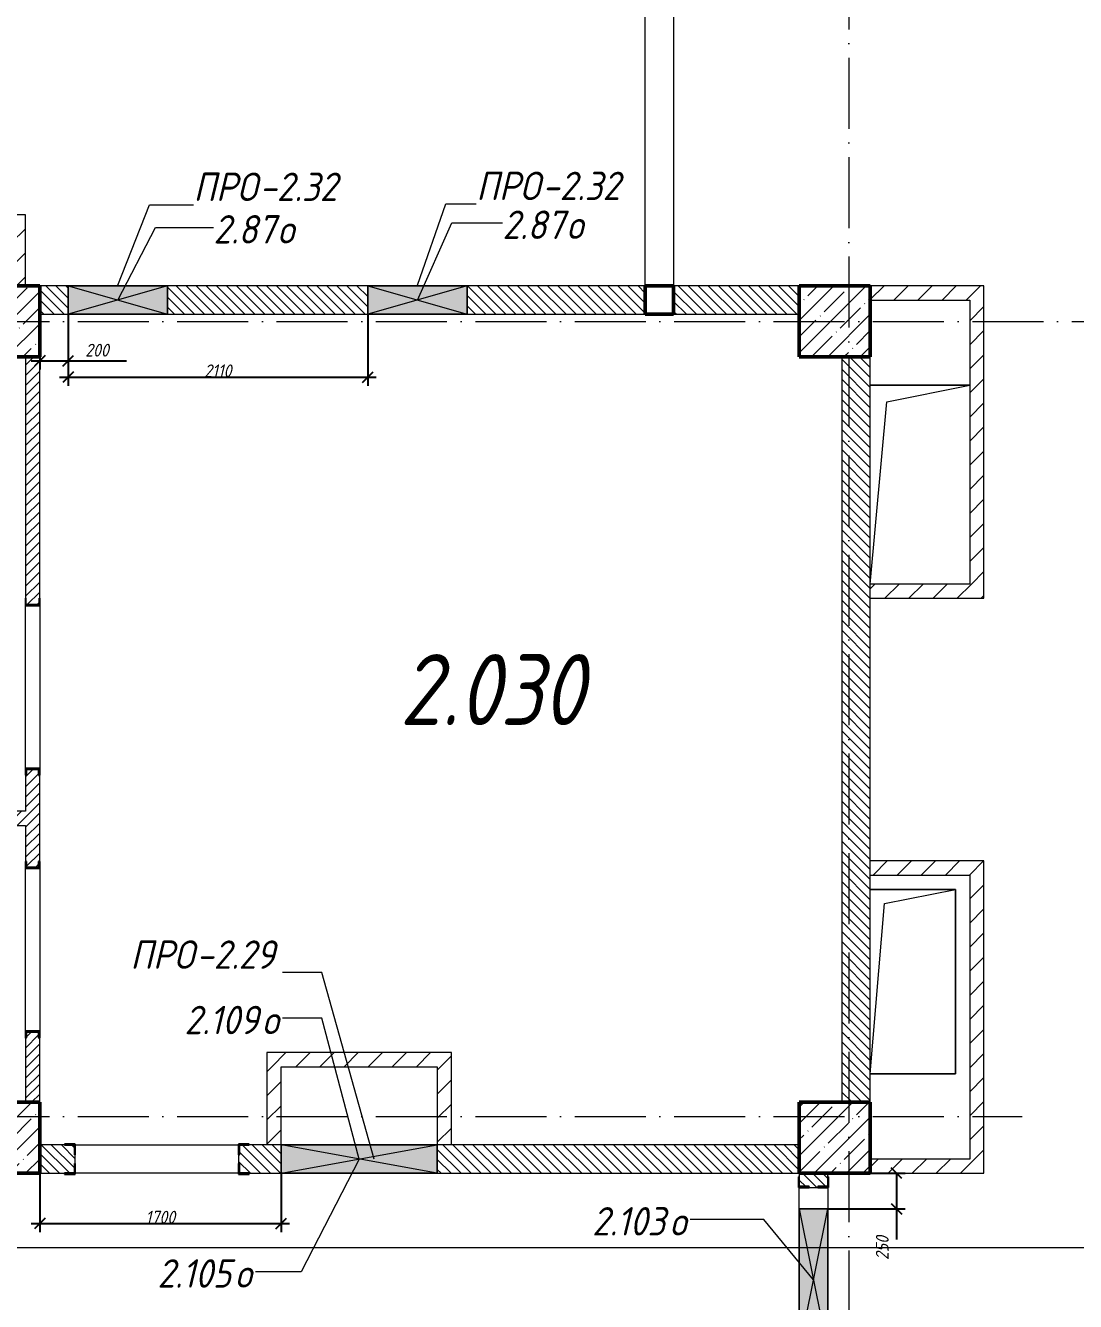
# Model space of a CAD drawing. Header units: millimetres. Extents: x -401725 to 250493, y 305116 to 802890.
# Drawn here: x 67641 to 75036, y 366933 to 375919 of the extents above; entities that cross this region are included whole.
import ezdxf

# ---------------------------------------------------------------- set-up
doc = ezdxf.new("R2010")
doc.units = ezdxf.units.MM
doc.linetypes.add('50_200_ШТРИХ_1Т_ш5_п1_п1_', pattern=[700, 500, -100, 0, -100])
for name, color, linetype, lineweight in [('A-____-____-DIMS', 7, 'Continuous', 9), ('A-DETL-GENF-OTLN', 7, 'Continuous', 9), ('A-FLOR-____-OTLN', 7, 'Continuous', 9), ('A-GENM-____-IDEN', 7, 'Continuous', 9), ('A-GENM-____-MCUT', 7, 'Continuous', 25), ('A-GENM-____-OTLN', 7, 'Continuous', 9), ('A-GENM-____-OTLN-1', 7, 'Continuous', 25), ('A-GLAZ-____-IDEN', 7, 'Continuous', 9), ('A-GLAZ-____-OTLN', 7, 'Continuous', 9), ('A-WALL-____-MCUT', 7, 'Continuous', 13), ('A-WALL-____-PATT-1', 7, 'Continuous', 9), ('A-WALL-FNSH-MCUT-1', 7, 'Continuous', 9), ('I-WALL-____-OTLN', 7, 'Continuous', 9), ('S-COLS-____-MCUT', 7, 'Continuous', 50), ('S-COLS-____-OTLN', 7, 'Continuous', 9), ('S-GRID-____-OTLN-1', 7, '50_200_ШТРИХ_1Т_ш5_п1_п1_', 9)]:
    doc.layers.add(name, color=color, linetype=linetype, lineweight=lineweight)
doc.layers.add('G-____-____-SYMB-1', color=9, linetype='Continuous', lineweight=9, true_color=0x808080)
doc.styles.add('ISOCPEUR_I_11', font='isocpeui.ttf', dxfattribs={"width": 0.9, "height": 200})
doc.styles.add('ISOCPEUR_I_2', font='isocpeui.ttf', dxfattribs={"width": 0.85, "height": 2.3})
doc.styles.add('ISOCPEUR_I_7', font='isocpeui.ttf', dxfattribs={"width": 0.9, "height": 90})
doc.dimstyles.new('ISO-1_8_0_9К_СРЕДНИЙ_Кладочные_1', dxfattribs={"dimscale": 304.8, "dimtxt": 89.638306, "dimasz": 0.246063, "dimexe": 0.19685, "dimexo": 0, "dimgap": 0, "dimtad": 1, "dimdec": 3, "dimrnd": 0.001, "dimdsep": 46, "dimtxsty": 'ISOCPEUR_I_7', "dimblk1": 'OBLIQUE', "dimblk2": 'OBLIQUE', "dimsah": 1, "dimcen": 0.09, "dimdle": 0.19685, "dimazin": 0, "dimtfac": 1, "dimtdec": 4, "dimtix": 1, "dimtmove": 0, "dimatfit": 3, "dimfxl": 1, "dimtvp": 1, "dimtolj": 1, "dimtzin": 0, "dimarcsym": 2})
doc.dimstyles.new('ISO-1_8_0_9К_СРЕДНИЙ_Кладочные_2', dxfattribs={"dimscale": 304.8, "dimtxt": 89.638306, "dimasz": 0.246063, "dimexe": 0.19685, "dimexo": 0, "dimgap": 0, "dimtad": 1, "dimdec": 3, "dimrnd": 0.001, "dimdsep": 46, "dimtxsty": 'ISOCPEUR_I_7', "dimblk1": 'OBLIQUE', "dimblk2": 'OBLIQUE', "dimsah": 1, "dimcen": 0.09, "dimdle": 0.19685, "dimazin": 0, "dimtfac": 1, "dimtdec": 4, "dimtix": 1, "dimtmove": 1, "dimatfit": 3, "dimfxl": 1, "dimtvp": 1, "dimtolj": 1, "dimtzin": 0, "dimarcsym": 2})
pattern_1 = [(135, (-15659.08, 321904.697), (-35.35534, -35.35534), [])]
pattern_2 = [(45, (-15659.08, 321904.697), (-35.35534, 35.35534), [])]
pattern_3 = [(45, (-15659.08, 321904.7), (-84.85281, 84.85281), [])]

# ---------------------------------------------------------------- blocks, each defined once
blk = doc.blocks.new('BSC_Колонна _Прямоугольная - 500х500-V35-АР1_План отверстий 2 этажа в осях 1-64_Ю-ЯЯ')
at = {"layer": 'S-COLS-____-OTLN'}
h = blk.add_hatch(dxfattribs=at)
h.set_pattern_fill('FP_45', color=256, style=0, pattern_type=2)
h.set_pattern_definition([(45, (-89000, -51931.04), (-114.04925, 114.04925), []), (45, (-88885.95, -51931.04), (-114.04925, 114.04925), [201.613, -40.323, 3.353, -36.97])])
h.paths.add_polyline_path([(-250, -250), (250, -250), (250, 250), (-250, 250)], flags=0)
at = {"layer": 'S-COLS-____-MCUT'}
for p, q in [((250, 250), (-250, 250)), ((-250, 250), (-250, -250)), ((250, -250), (250, 250)), ((-250, -250), (250, -250))]:
    blk.add_line(p, q, dxfattribs=at)
blk = doc.blocks.new('BSC_Колонна _Прямоугольная - 500х500-V36-АР1_План отверстий 2 этажа в осях 1-64_Ю-ЯЯ')
at = {"layer": 'S-COLS-____-OTLN'}
h = blk.add_hatch(dxfattribs=at)
h.set_pattern_fill('FP_46', color=256, style=0, pattern_type=2)
h.set_pattern_definition([(45, (-83150, -51931.04), (-114.04925, 114.04925), []), (45, (-83035.95, -51931.04), (-114.04925, 114.04925), [201.613, -40.323, 3.353, -36.97])])
h.paths.add_polyline_path([(-250, -250), (250, -250), (250, 250), (-250, 250)], flags=0)
at = {"layer": 'S-COLS-____-MCUT'}
for p, q in [((250, 250), (-250, 250)), ((-250, 250), (-250, -250)), ((250, -250), (250, 250)), ((-250, -250), (250, -250))]:
    blk.add_line(p, q, dxfattribs=at)
blk = doc.blocks.new('BSC_Колонна _Прямоугольная - 500х500-V53-АР1_План отверстий 2 этажа в осях 1-64_Ю-ЯЯ')
at = {"layer": 'S-COLS-____-OTLN'}
h = blk.add_hatch(dxfattribs=at)
h.set_pattern_fill('FP_63', color=256, style=0, pattern_type=2)
h.set_pattern_definition([(45, (-89000, -46181.04), (-114.04925, 114.04925), []), (45, (-88885.95, -46181.04), (-114.04925, 114.04925), [201.613, -40.323, 3.353, -36.97])])
h.paths.add_polyline_path([(-250, -250), (250, -250), (250, 250), (-250, 250)], flags=0)
at = {"layer": 'S-COLS-____-MCUT'}
for p, q in [((250, 250), (-250, 250)), ((-250, 250), (-250, -250)), ((250, -250), (250, 250)), ((-250, -250), (250, -250))]:
    blk.add_line(p, q, dxfattribs=at)
blk = doc.blocks.new('BSC_Колонна _Прямоугольная - 500х500-V54-АР1_План отверстий 2 этажа в осях 1-64_Ю-ЯЯ')
at = {"layer": 'S-COLS-____-OTLN'}
h = blk.add_hatch(dxfattribs=at)
h.set_pattern_fill('FP_64', color=256, style=0, pattern_type=2)
h.set_pattern_definition([(45, (-83150, -46181.04), (-114.04925, 114.04925), []), (45, (-83035.95, -46181.04), (-114.04925, 114.04925), [201.613, -40.323, 3.353, -36.97])])
h.paths.add_polyline_path([(-250, -250), (250, -250), (250, 250), (-250, 250)], flags=0)
at = {"layer": 'S-COLS-____-MCUT'}
for p, q in [((250, 250), (-250, 250)), ((-250, 250), (-250, -250)), ((250, -250), (250, 250)), ((-250, -250), (250, -250))]:
    blk.add_line(p, q, dxfattribs=at)
blk = doc.blocks.new('154_Фахверк_СКБ_Швеллер - Тип_100_3960-28331862-АР1_План отверстий 2 этажа в осях 1-64_Ю-ЯЯ')
at = {"layer": 'A-GENM-____-MCUT'}
for p, q in [((175, 50), (125, 50)), ((125, 50), (125, -50)), ((128, 47), (175, 47)), ((128, -47), (128, 47)), ((175, 47), (175, 50)), ((125, -50), (175, -50)), ((175, -47), (128, -47)), ((175, -50), (175, -47))]:
    blk.add_line(p, q, dxfattribs=at)
blk = doc.blocks.new('154_Стойка_СКБ_Швеллер - СМ-2180_100-28278414-АР1_План отверстий 2 этажа в осях 1-64_Ю-ЯЯ')
at = {"layer": 'A-GENM-____-MCUT'}
for p, q in [((171, 50), (125, 50)), ((125, 50), (125, -50)), ((129.5, 42.4), (171, 42.4)), ((129.5, -42.4), (129.5, 42.4)), ((171, 42.4), (171, 50)), ((125, -50), (171, -50)), ((171, -42.4), (129.5, -42.4)), ((171, -50), (171, -42.4))]:
    blk.add_line(p, q, dxfattribs=at)
blk = doc.blocks.new('154_Стойка_СКБ_Уголок - СМ-2180_200-28268025-АР1_План отверстий 2 этажа в осях 1-64_Ю-ЯЯ')
at = {"layer": 'A-GENM-____-MCUT'}
for p, q in [((125, 156), (125, 81)), ((200, 156), (125, 156)), ((131, 81), (131, 150)), ((131, 150), (200, 150)), ((200, 150), (200, 156)), ((125, 81), (131, 81)), ((131, 19), (125, 19)), ((125, 19), (125, -56)), ((131, -50), (131, 19)), ((125, -56), (200, -56)), ((200, -50), (131, -50)), ((200, -56), (200, -50))]:
    blk.add_line(p, q, dxfattribs=at)
blk = doc.blocks.new('Фахверк_СКБ_Уголок - 200_3960_зеркало-28268689-АР1_План отверстий 2 этажа в осях 1-64_Ю-ЯЯ')
at = {"layer": 'A-GENM-____-MCUT'}
for p, q in [((200, 156), (125, 156)), ((125, 156), (125, 81)), ((131, 81), (131, 150)), ((131, 150), (200, 150)), ((200, 150), (200, 156)), ((125, 81), (131, 81)), ((131, 19), (125, 19)), ((125, 19), (125, -56)), ((131, -50), (131, 19)), ((125, -56), (200, -56)), ((200, -50), (131, -50)), ((200, -56), (200, -50))]:
    blk.add_line(p, q, dxfattribs=at)
blk = doc.blocks.new('AR_Отверстие прямоугольное _в плите_ - AR_Отверстие прямоугольное _в плите_-30552542-АР1_План отверстий 2 этажа в осях 1-64_Ю-ЯЯ')
at = {"layer": 'A-GENM-____-OTLN'}
for p, q in [((350, 700), (-350, 700)), ((-233.3, 583.3), (350, 700)), ((-350, -700), (-233.3, 583.3))]:
    blk.add_line(p, q, dxfattribs=at)
blk = doc.blocks.new('AR_Отверстие прямоугольное _в плите_ - AR_Отверстие прямоугольное _в плите_-V180-АР1_План отверстий 2 этажа в осях 1-64_Ю-ЯЯ')
at = {"layer": 'A-GENM-____-OTLN'}
for p, q in [((300, 650), (-300, 650)), ((-200, 550), (300, 650)), ((300, -650), (300, 650)), ((-300, -650), (-200, 550)), ((-300, -650), (300, -650))]:
    blk.add_line(p, q, dxfattribs=at)
blk = doc.blocks.new('BSC_Колонна _Прямоугольная1 - 200х200 _металл_-35205626-АР1_План отверстий 2 этажа в осях 1-64_Ю-ЯЯ')
at = {"layer": 'S-COLS-____-MCUT'}
for p, q in [((100, 100), (-100, 100)), ((-100, 100), (-100, -100)), ((100, -100), (100, 100)), ((-100, -100), (100, -100))]:
    blk.add_line(p, q, dxfattribs=at)
blk = doc.blocks.new('AR_Отверстие прямоугольное _в стене_ - AR_Отверстие прямоугольное _в стене__ОВ-36829938-АР1_План отверстий 2 этажа в осях 1-64_Ю-ЯЯ')
at = {"layer": 'A-GLAZ-____-OTLN'}
blk.add_hatch(color=256, dxfattribs=at).paths.add_polyline_path([(350, -100), (350, 100), (-350, 100), (-350, -100), (187.3, -100)], flags=0)
at = {"layer": 'A-DETL-GENF-OTLN'}
for p, q in [((-350, -100), (-350, 100)), ((-350, 100), (350, 100)), ((350, 100), (-350, -100)), ((-350, 100), (350, -100)), ((350, 100), (-350, 100)), ((-350, 100), (-350, -100)), ((350, 100), (350, -100)), ((350, -100), (350, 100)), ((350, -100), (-350, -100)), ((-350, -100), (350, -100))]:
    blk.add_line(p, q, dxfattribs=at)
blk = doc.blocks.new('AR_Отверстие прямоугольное _в стене__БезПР - AR_Отверстие прямоугольное _в стене__БезПР-36789323-АР1_План отверстий 2 этажа в осях 1-64_Ю-ЯЯ')
at = {"layer": 'A-GLAZ-____-OTLN'}
blk.add_hatch(color=256, dxfattribs=at).paths.add_polyline_path([(-500, -100), (500, -100), (500, 100), (-500, 100)], flags=0)
at = {"layer": 'A-DETL-GENF-OTLN'}
for p, q in [((-500, -100), (-500, 100)), ((-500, 100), (500, 100)), ((500, 100), (-500, -100)), ((-500, 100), (500, -100)), ((500, 100), (-500, 100)), ((-500, 100), (-500, -100)), ((500, 100), (500, -100)), ((500, -100), (500, 100)), ((500, -100), (-500, -100)), ((-500, -100), (500, -100))]:
    blk.add_line(p, q, dxfattribs=at)
at = {"layer": 'A-GLAZ-____-OTLN'}
blk.add_line((500, 100), (-500, 100), dxfattribs=at)
blk = doc.blocks.new('AR_Отверстие прямоугольное _в стене__БезПР - AR_Отверстие прямоугольное _в стене__БезПР-36789527-АР1_План отверстий 2 этажа в осях 1-64_Ю-ЯЯ')
at = {"layer": 'A-GLAZ-____-OTLN'}
blk.add_hatch(color=256, dxfattribs=at).paths.add_polyline_path([(-550, 100), (-550, -100), (550, -100), (550, 100)], flags=0)
at = {"layer": 'A-DETL-GENF-OTLN'}
for p, q in [((-550, -100), (-550, 100)), ((-550, 100), (550, 100)), ((550, 100), (-550, -100)), ((-550, 100), (550, -100)), ((550, 100), (-550, 100)), ((-550, 100), (-550, -100)), ((550, 100), (550, -100)), ((550, -100), (550, 100)), ((550, -100), (-550, -100)), ((-550, -100), (550, -100))]:
    blk.add_line(p, q, dxfattribs=at)
at = {"layer": 'A-GLAZ-____-OTLN'}
blk.add_line((550, 100), (-550, 100), dxfattribs=at)
blk = doc.blocks.new('_Oblique')
at = {"color": 0, "linetype": 'ByBlock', "lineweight": -2}
blk.add_line((-0.5, -0.5), (0.5, 0.5), dxfattribs=at)
blk = doc.blocks.new('*D8901')
at = {"layer": 'A-____-____-DIMS', "color": 0, "lineweight": -2, "transparency": 16777216}
for p, q in [((67940.9, 373879.7), (67940.9, 373497.9)), ((67740.9, 373585.7), (67740.9, 373497.9)), ((67680.9, 373557.9), (67940.9, 373557.9)), ((67940.9, 373557.9), (68352.2, 373557.9))]:
    blk.add_line(p, q, dxfattribs=at)
at = {"layer": 'Defpoints', "color": 0, "transparency": 16777216}
for p in [(67940.9, 373879.7), (67740.9, 373585.7), (67940.9, 373557.9)]:
    blk.add_point(p, dxfattribs=at)
at = {"layer": 'A-____-____-DIMS', "color": 0, "lineweight": -2, "transparency": 16777216, "xscale": 75, "yscale": 75, "zscale": 75, "rotation": 180}
blk.add_blockref('_Oblique', (67740.9, 373557.9), dxfattribs=at)
at = {"layer": 'A-____-____-DIMS', "color": 0, "lineweight": -2, "transparency": 16777216, "xscale": 75, "yscale": 75, "zscale": 75}
blk.add_blockref('_Oblique', (67940.9, 373557.9), dxfattribs=at)
at = {"layer": 'A-____-____-DIMS', "color": 0, "transparency": 16777216, "insert": (68061.4, 373677.9), "char_height": 90, "width": 409.578, "attachment_point": 1, "line_spacing_factor": 1.149209, "style": 'ISOCPEUR_I_7'}
blk.add_mtext('\\A1;200', dxfattribs=at)
blk = doc.blocks.new('*D8902')
at = {"layer": 'A-____-____-DIMS', "color": 0, "lineweight": -2, "transparency": 16777216}
for p, q in [((67940.9, 373879.7), (67940.9, 373382.7)), ((70050.9, 373879.7), (70050.9, 373382.7)), ((67880.9, 373442.7), (70110.9, 373442.7))]:
    blk.add_line(p, q, dxfattribs=at)
at = {"layer": 'Defpoints', "color": 0, "transparency": 16777216}
for p in [(67940.9, 373879.7), (70050.9, 373879.7), (70050.9, 373442.7)]:
    blk.add_point(p, dxfattribs=at)
at = {"layer": 'A-____-____-DIMS', "color": 0, "lineweight": -2, "transparency": 16777216, "xscale": 75, "yscale": 75, "zscale": 75, "rotation": 180}
blk.add_blockref('_Oblique', (67940.9, 373442.7), dxfattribs=at)
at = {"layer": 'A-____-____-DIMS', "color": 0, "lineweight": -2, "transparency": 16777216, "xscale": 75, "yscale": 75, "zscale": 75}
blk.add_blockref('_Oblique', (70050.9, 373442.7), dxfattribs=at)
at = {"layer": 'A-____-____-DIMS', "color": 0, "transparency": 16777216, "insert": (68995.9, 373487.7), "char_height": 90, "width": 463.361, "attachment_point": 5, "style": 'ISOCPEUR_I_7'}
blk.add_mtext('\\A1;2110', dxfattribs=at)
blk = doc.blocks.new('*D8906')
at = {"layer": 'A-____-____-DIMS', "color": 0, "lineweight": -2, "transparency": 16777216}
for p, q in [((67740.9, 367835.7), (67740.9, 367421.2)), ((69440.9, 367835.7), (69440.9, 367421.2)), ((67680.9, 367481.2), (69500.9, 367481.2))]:
    blk.add_line(p, q, dxfattribs=at)
at = {"layer": 'Defpoints', "color": 0, "transparency": 16777216}
for p in [(67740.9, 367835.7), (69440.9, 367835.7), (69440.9, 367481.2)]:
    blk.add_point(p, dxfattribs=at)
at = {"layer": 'A-____-____-DIMS', "color": 0, "lineweight": -2, "transparency": 16777216, "xscale": 75, "yscale": 75, "zscale": 75, "rotation": 180}
blk.add_blockref('_Oblique', (67740.9, 367481.2), dxfattribs=at)
at = {"layer": 'A-____-____-DIMS', "color": 0, "lineweight": -2, "transparency": 16777216, "xscale": 75, "yscale": 75, "zscale": 75}
blk.add_blockref('_Oblique', (69440.9, 367481.2), dxfattribs=at)
at = {"layer": 'A-____-____-DIMS', "color": 0, "transparency": 16777216, "insert": (68590.9, 367526.8), "char_height": 90, "width": 504.733, "attachment_point": 5, "style": 'ISOCPEUR_I_7'}
blk.add_mtext('\\A1;1700', dxfattribs=at)
blk = doc.blocks.new('*D8907')
at = {"layer": 'A-____-____-DIMS', "color": 0, "lineweight": -2, "transparency": 16777216}
for p, q in [((73590.9, 367835.7), (73836.4, 367835.7)), ((73776.4, 367835.7), (73776.4, 367525.7)), ((73290.9, 367585.7), (73836.4, 367585.7)), ((73776.4, 367585.7), (73776.4, 367369.6))]:
    blk.add_line(p, q, dxfattribs=at)
at = {"layer": 'Defpoints', "color": 0, "transparency": 16777216}
for p in [(73590.9, 367835.7), (73776.4, 367835.7), (73290.9, 367585.7)]:
    blk.add_point(p, dxfattribs=at)
at = {"layer": 'A-____-____-DIMS', "color": 0, "lineweight": -2, "transparency": 16777216, "xscale": 75, "yscale": 75, "zscale": 75}
for p, rotation in [((73776.4, 367835.7), 90), ((73776.4, 367585.7), 270)]:
    blk.add_blockref('_Oblique', p, dxfattribs=dict(at, rotation=rotation))
at = {"layer": 'A-____-____-DIMS', "color": 0, "transparency": 16777216, "insert": (73630.3, 367224.8), "char_height": 90, "width": 409.578, "attachment_point": 1, "rotation": 90, "line_spacing_factor": 1.149209, "style": 'ISOCPEUR_I_7'}
blk.add_mtext('\\A1;250', dxfattribs=at)

msp = doc.modelspace()

# ---------------------------------------------------------------- hatches: boundary and pattern name
at = {"layer": 'A-WALL-____-PATT-1'}
h = msp.add_hatch(dxfattribs=at)
h.set_pattern_fill('FP_4', color=256, style=0, pattern_type=2)
h.set_pattern_definition(pattern_3)
h.paths.add_polyline_path([(67640.9187, 374085.7392), (67640.9187, 374585.7392), (67540.9187, 374585.7392), (67540.9187, 374085.7392)], flags=0)
h = msp.add_hatch(dxfattribs=at)
h.set_pattern_fill('FP_6', color=256, style=0, pattern_type=2)
h.set_pattern_definition(pattern_1)
h.paths.add_polyline_path([(72005.9187, 373885.7392), (72005.9187, 374085.7392), (70750.9187, 374085.7392), (70750.9187, 373885.7392)], flags=0)
h.paths.add_polyline_path([(69165.7696, 373885.7392), (70050.9187, 373885.7392), (70050.9187, 374085.7392), (68640.9187, 374085.7392), (68640.9187, 373885.7392)], flags=0)
h.paths.add_polyline_path([(67740.9187, 373885.7392), (67940.9187, 373885.7392), (67940.9187, 374085.7392), (67740.9187, 374085.7392)], flags=0)
h = msp.add_hatch(dxfattribs=at)
h.set_pattern_fill('FP_6', color=256, style=0, pattern_type=2)
h.set_pattern_definition(pattern_1)
h.paths.add_polyline_path([(73090.9187, 373885.7392), (73090.9187, 374085.7392), (72205.9187, 374085.7392), (72205.9187, 373885.7392)], flags=0)
h = msp.add_hatch(dxfattribs=at)
h.set_pattern_fill('FP_4', color=256, style=0, pattern_type=2)
h.set_pattern_definition(pattern_3)
h.paths.add_polyline_path([(74290.9187, 373985.7392), (74390.9187, 373985.7392), (74390.9187, 374085.7392), (73590.9187, 374085.7392), (73590.9187, 373985.7392)], flags=0)
h = msp.add_hatch(dxfattribs=at)
h.set_pattern_fill('FP_4', color=256, style=0, pattern_type=2)
h.set_pattern_definition(pattern_3)
h.paths.add_polyline_path([(74390.9187, 371985.7392), (74390.9187, 373985.7392), (74290.9187, 373985.7392), (74290.9187, 371985.7392)], flags=0)
h = msp.add_hatch(dxfattribs=at)
h.set_pattern_fill('FP_5', color=256, style=0, pattern_type=2)
h.set_pattern_definition(pattern_2)
h.paths.add_polyline_path([(67648.5187, 368335.7392), (67740.9187, 368335.7392), (67740.9187, 368789.7392), (67733.3187, 368789.7392), (67733.3187, 368831.2392), (67648.5187, 368831.2392), (67648.5187, 368789.7392), (67640.9187, 368789.7392), (67640.9187, 368335.7392)], flags=0)
h.paths.add_polyline_path([(67648.5187, 369990.2392), (67733.3187, 369990.2392), (67733.3187, 370031.7392), (67740.9187, 370031.7392), (67740.9187, 370639.7392), (67733.3187, 370639.7392), (67733.3187, 370681.2392), (67648.5187, 370681.2392), (67648.5187, 370639.7392), (67640.9187, 370639.7392), (67640.9187, 370031.7392), (67648.5187, 370031.7392)], flags=0)
h.paths.add_polyline_path([(67737.9187, 371838.7392), (67738.0616, 371885.7392), (67740.9187, 371885.7392), (67740.9187, 373585.7392), (67640.9187, 373585.7392), (67640.9187, 371885.7392), (67643.9187, 371885.7392), (67643.9187, 371838.7392)], flags=0)
h = msp.add_hatch(dxfattribs=at)
h.set_pattern_fill('FP_6', color=256, style=0, pattern_type=2)
h.set_pattern_definition(pattern_1)
h.paths.add_polyline_path([(73590.9187, 368335.7392), (73590.9187, 373585.7392), (73390.9187, 373585.7392), (73390.9187, 368335.7392)], flags=0)
h = msp.add_hatch(dxfattribs=at)
h.set_pattern_fill('FP_4', color=256, style=0, pattern_type=2)
h.set_pattern_definition(pattern_3)
h.paths.add_polyline_path([(73590.9187, 371885.7392), (74390.9187, 371885.7392), (74390.9187, 371985.7392), (73590.9187, 371985.7392)], flags=0)
h = msp.add_hatch(dxfattribs=at)
h.set_pattern_fill('FP_5', color=256, style=0, pattern_type=2)
h.set_pattern_definition(pattern_2)
h.paths.add_polyline_path([(67640.9187, 370285.7392), (67640.9187, 370385.7392), (64900.9187, 370385.7392), (64900.9187, 370285.7392), (67398.269, 370285.7392)], flags=0)
h = msp.add_hatch(dxfattribs=at)
h.set_pattern_fill('FP_4', color=256, style=0, pattern_type=2)
h.set_pattern_definition(pattern_3)
h.paths.add_polyline_path([(74290.9187, 369935.7392), (74290.9187, 370035.7392), (73590.9187, 370035.7392), (73590.9187, 369935.7392)], flags=0)
h = msp.add_hatch(dxfattribs=at)
h.set_pattern_fill('FP_4', color=256, style=0, pattern_type=2)
h.set_pattern_definition(pattern_3)
h.paths.add_polyline_path([(74290.9187, 367935.7392), (74390.9187, 367935.7392), (74390.9187, 370035.7392), (74290.9187, 370035.7392), (74290.9187, 369442.8149)], flags=0)
h = msp.add_hatch(dxfattribs=at)
h.set_pattern_fill('FP_4', color=256, style=0, pattern_type=2)
h.set_pattern_definition(pattern_3)
h.paths.add_polyline_path([(69340.9187, 368585.7392), (70640.9187, 368585.7392), (70640.9187, 368685.7392), (69340.9187, 368685.7392)], flags=0)
h = msp.add_hatch(dxfattribs=at)
h.set_pattern_fill('FP_4', color=256, style=0, pattern_type=2)
h.set_pattern_definition(pattern_3)
h.paths.add_polyline_path([(69440.9187, 368035.7392), (69440.9187, 368585.7392), (69340.9187, 368585.7392), (69340.9187, 368035.7392)], flags=0)
h = msp.add_hatch(dxfattribs=at)
h.set_pattern_fill('FP_4', color=256, style=0, pattern_type=2)
h.set_pattern_definition(pattern_3)
h.paths.add_polyline_path([(70540.9187, 368035.7392), (70640.9187, 368035.7392), (70640.9187, 368585.7392), (70540.9187, 368585.7392)], flags=0)
h = msp.add_hatch(dxfattribs=at)
h.set_pattern_fill('FP_6', color=256, style=0, pattern_type=2)
h.set_pattern_definition(pattern_1)
h.paths.add_polyline_path([(73090.9187, 367835.7392), (73090.9187, 368035.7392), (70540.9187, 368035.7392), (70540.9187, 367835.7392), (72700.771, 367835.7392)], flags=0)
h.paths.add_polyline_path([(67915.9187, 367835.7392), (67984.9187, 367835.7392), (67984.9187, 367904.7392), (67990.9187, 367904.7392), (67990.9187, 367966.7392), (67984.9187, 367966.7392), (67984.9187, 368035.7392), (67740.9187, 368035.7392), (67740.9187, 367835.7392), (67784.9187, 367835.7392)], flags=0)
h.paths.add_polyline_path([(69215.9187, 367835.7392), (69440.9187, 367835.7392), (69440.9187, 368035.7392), (69146.9187, 368035.7392), (69146.9187, 367966.7392), (69140.9187, 367966.7392), (69140.9187, 367904.7392), (69146.9187, 367904.7392), (69146.9187, 367835.7392), (69165.7696, 367835.7392)], flags=0)
h = msp.add_hatch(dxfattribs=at)
h.set_pattern_fill('FP_4', color=256, style=0, pattern_type=2)
h.set_pattern_definition(pattern_3)
h.paths.add_polyline_path([(73590.9187, 367835.7392), (74390.9187, 367835.7392), (74390.9187, 367935.7392), (73590.9187, 367935.7392)], flags=0)
h = msp.add_hatch(dxfattribs=at)
h.set_pattern_fill('FP_6', color=256, style=0, pattern_type=2)
h.set_pattern_definition(pattern_1)
h.paths.add_polyline_path([(73090.9187, 365385.7392), (73290.9187, 365385.7392), (73290.9187, 365629.7392), (73221.9187, 365629.7392), (73221.9187, 365635.7392), (73159.9187, 365635.7392), (73159.9187, 365629.7392), (73090.9187, 365629.7392), (73090.9187, 365560.7392)], flags=0)
h.paths.add_polyline_path([(73159.9187, 367735.7392), (73221.9187, 367735.7392), (73221.9187, 367741.7392), (73290.9187, 367741.7392), (73290.9187, 367835.7392), (73090.9187, 367835.7392), (73090.9187, 367741.7392), (73159.9187, 367741.7392)], flags=0)

# ---------------------------------------------------------------- linework, layer by layer
at = {"layer": 'A-FLOR-____-OTLN'}
for p, q in [((73590.9187, 373385.7392), (74290.9187, 373385.7392)), ((73590.9187, 369835.7392), (74190.9187, 369835.7392)), ((74190.9187, 369835.7392), (74190.9187, 368535.7392)), ((74190.9187, 368535.7392), (73590.9187, 368535.7392))]:
    msp.add_line(p, q, dxfattribs=at)
at = {"layer": 'A-GENM-____-IDEN'}
for p, q in [((68290.9187, 374091.7392), (68514.679, 374656.205)), ((68514.679, 374656.205), (68823.7221, 374656.205)), ((70400.9187, 374091.7392), (70601.2574, 374662.7627)), ((70601.2574, 374662.7627), (70815.7753, 374662.7627)), ((69727.3022, 369248.9223), (69451.0083, 369248.9223)), ((70096.1194, 367935.7392), (69727.3022, 369248.9223))]:
    msp.add_line(p, q, dxfattribs=at)
at = {"layer": 'A-GLAZ-____-IDEN'}
for p, q in [((68290.9187, 373985.7392), (68556.7646, 374496.5643)), ((68556.7646, 374496.5643), (68964.107, 374496.5643)), ((70400.9187, 373985.7392), (70642.6909, 374528.5816)), ((70642.6909, 374528.5816), (71000.0339, 374528.5816)), ((69727.3022, 368927.9397), (69451.0083, 368927.9397)), ((69990.9187, 367935.7392), (69727.3022, 368927.9397)), ((69990.9187, 367935.7392), (69582.9154, 367142.8172)), ((72841.3509, 367510.2535), (72322.2245, 367510.2535)), ((73190.9187, 367085.7392), (72841.3509, 367510.2535)), ((69582.9154, 367142.8172), (69260.5548, 367142.8172))]:
    msp.add_line(p, q, dxfattribs=at)
at = {"layer": 'A-WALL-____-MCUT'}
for p, q in [((67940.9187, 374085.7392), (67740.9187, 374085.7392)), ((70050.9187, 374085.7392), (68640.9187, 374085.7392)), ((72005.9187, 374085.7392), (70750.9187, 374085.7392)), ((73090.9187, 374085.7392), (72205.9187, 374085.7392)), ((67740.9187, 373885.7392), (67940.9187, 373885.7392)), ((68640.9187, 373885.7392), (70050.9187, 373885.7392)), ((70750.9187, 373885.7392), (72005.9187, 373885.7392)), ((72205.9187, 373885.7392), (73090.9187, 373885.7392)), ((73390.9187, 373585.7392), (73390.9187, 368335.7392)), ((73590.9187, 368335.7392), (73590.9187, 373585.7392)), ((67915.9187, 368035.7392), (67740.9187, 368035.7392)), ((69440.9187, 368035.7392), (69215.9187, 368035.7392)), ((73090.9187, 368035.7392), (70540.9187, 368035.7392)), ((67990.9187, 367904.7392), (67990.9187, 367966.7392)), ((69140.9187, 367966.7392), (69140.9187, 367904.7392)), ((67740.9187, 367835.7392), (67915.9187, 367835.7392)), ((69215.9187, 367835.7392), (69440.9187, 367835.7392)), ((70540.9187, 367835.7392), (73090.9187, 367835.7392)), ((73090.9187, 367835.7392), (73090.9187, 367810.7392)), ((73290.9187, 367810.7392), (73290.9187, 367835.7392)), ((73159.9187, 367735.7392), (73221.9187, 367735.7392))]:
    msp.add_line(p, q, dxfattribs=at)
at = {"layer": 'A-WALL-FNSH-MCUT-1'}
for p, q in [((67640.9187, 374585.7392), (64375.9187, 374585.7392)), ((67640.9187, 374085.7392), (67640.9187, 374585.7392)), ((74390.9187, 374085.7392), (73590.9187, 374085.7392)), ((74390.9187, 371885.7392), (74390.9187, 374085.7392)), ((73590.9187, 373985.7392), (74290.9187, 373985.7392)), ((74290.9187, 373985.7392), (74290.9187, 371985.7392)), ((67640.9187, 373585.7392), (67640.9187, 371885.7392)), ((67740.9187, 371885.7392), (67740.9187, 373585.7392)), ((74290.9187, 371985.7392), (73590.9187, 371985.7392)), ((73590.9187, 371885.7392), (74390.9187, 371885.7392)), ((67640.9187, 370639.7392), (67640.9187, 370385.7392)), ((67740.9187, 370031.7392), (67740.9187, 370639.7392)), ((67640.9187, 370385.7392), (65250.9187, 370385.7392)), ((64800.9187, 370285.7392), (67640.9187, 370285.7392)), ((67640.9187, 370285.7392), (67640.9187, 370031.7392)), ((74390.9187, 370035.7392), (73590.9187, 370035.7392)), ((74390.9187, 367835.7392), (74390.9187, 370035.7392)), ((73590.9187, 369935.7392), (74290.9187, 369935.7392)), ((74290.9187, 369935.7392), (74290.9187, 367935.7392)), ((67640.9187, 368789.7392), (67640.9187, 368335.7392)), ((67740.9187, 368335.7392), (67740.9187, 368789.7392)), ((70640.9187, 368685.7392), (69340.9187, 368685.7392)), ((69340.9187, 368685.7392), (69340.9187, 368035.7392)), ((70640.9187, 368035.7392), (70640.9187, 368685.7392)), ((69440.9187, 368585.7392), (70540.9187, 368585.7392)), ((69440.9187, 368035.7392), (69440.9187, 368585.7392)), ((70540.9187, 368585.7392), (70540.9187, 368035.7392)), ((69440.9187, 368035.7392), (69440.9187, 368035.7392)), ((70540.9187, 368035.7392), (70540.9187, 368035.7392)), ((74290.9187, 367935.7392), (73590.9187, 367935.7392)), ((73590.9187, 367835.7392), (74390.9187, 367835.7392))]:
    msp.add_line(p, q, dxfattribs=at)
at = {"layer": 'G-____-____-SYMB-1'}
msp.add_line((83089.1187, 367311.0234), (66283.9165, 367311.0234), dxfattribs=at)
at = {"layer": 'I-WALL-____-OTLN'}
for p, q in [((72005.9187, 374085.7392), (72005.9187, 377085.7392)), ((72205.9187, 377085.7392), (72205.9187, 374085.7392)), ((67640.9187, 370685.7392), (67640.9187, 371835.7392)), ((67740.9187, 371835.7392), (67740.9187, 370685.7392)), ((67640.9187, 368835.7392), (67640.9187, 369985.7392)), ((67740.9187, 369985.7392), (67740.9187, 368835.7392)), ((67990.9187, 368035.7392), (69140.9187, 368035.7392)), ((69140.9187, 367835.7392), (67990.9187, 367835.7392)), ((73090.9187, 367585.7392), (73090.9187, 367735.7392)), ((73290.9187, 367735.7392), (73290.9187, 367585.7392))]:
    msp.add_line(p, q, dxfattribs=at)
at = {"layer": 'S-GRID-____-OTLN-1'}
for p, q in [((73440.9187, 412797.5486), (73440.9187, 361885.7392)), ((53306.952, 373835.7392), (88415.3253, 373835.7392)), ((53306.952, 368235.7392), (74659.706, 368235.7392))]:
    msp.add_line(p, q, dxfattribs=at)

# ---------------------------------------------------------------- block references
at = {"layer": 'A-GENM-____-OTLN'}
for name, p in [('AR_Отверстие прямоугольное _в плите_ - AR_Отверстие прямоугольное _в плите_-30552542-АР1_План отверстий 2 этажа в осях 1-64_Ю-ЯЯ', (73940.9187, 372685.7392)), ('AR_Отверстие прямоугольное _в плите_ - AR_Отверстие прямоугольное _в плите_-V180-АР1_План отверстий 2 этажа в осях 1-64_Ю-ЯЯ', (73890.9187, 369185.7392))]:
    msp.add_blockref(name, p, dxfattribs=at)
at = {"layer": 'A-GENM-____-OTLN-1'}
for name, p, rotation in [('154_Фахверк_СКБ_Швеллер - Тип_100_3960-28331862-АР1_План отверстий 2 этажа в осях 1-64_Ю-ЯЯ', (67690.9187, 371710.7392), 90), ('154_Стойка_СКБ_Швеллер - СМ-2180_100-28278414-АР1_План отверстий 2 этажа в осях 1-64_Ю-ЯЯ', (67690.9187, 370810.7392), 270), ('154_Стойка_СКБ_Швеллер - СМ-2180_100-28278414-АР1_План отверстий 2 этажа в осях 1-64_Ю-ЯЯ', (67690.9187, 369860.7392), 90), ('154_Стойка_СКБ_Швеллер - СМ-2180_100-28278414-АР1_План отверстий 2 этажа в осях 1-64_Ю-ЯЯ', (67690.9187, 368960.7392), 270), ('154_Стойка_СКБ_Уголок - СМ-2180_200-28268025-АР1_План отверстий 2 этажа в осях 1-64_Ю-ЯЯ', (68115.9187, 367985.7392), 180), ('Фахверк_СКБ_Уголок - 200_3960_зеркало-28268689-АР1_План отверстий 2 этажа в осях 1-64_Ю-ЯЯ', (73240.9187, 367610.7392), 90)]:
    msp.add_blockref(name, p, dxfattribs=dict(at, rotation=rotation))
msp.add_blockref('154_Стойка_СКБ_Уголок - СМ-2180_200-28268025-АР1_План отверстий 2 этажа в осях 1-64_Ю-ЯЯ', (69015.9187, 367885.7392), dxfattribs=at)
at = {"layer": 'A-GLAZ-____-OTLN'}
for p in [(68290.9187, 373985.7392), (70400.9187, 373985.7392)]:
    msp.add_blockref('AR_Отверстие прямоугольное _в стене_ - AR_Отверстие прямоугольное _в стене__ОВ-36829938-АР1_План отверстий 2 этажа в осях 1-64_Ю-ЯЯ', p, dxfattribs=at)
for name, p, rotation in [('AR_Отверстие прямоугольное _в стене__БезПР - AR_Отверстие прямоугольное _в стене__БезПР-36789527-АР1_План отверстий 2 этажа в осях 1-64_Ю-ЯЯ', (69990.9187, 367935.7392), 180), ('AR_Отверстие прямоугольное _в стене__БезПР - AR_Отверстие прямоугольное _в стене__БезПР-36789323-АР1_План отверстий 2 этажа в осях 1-64_Ю-ЯЯ', (73190.9187, 367085.7392), 90)]:
    msp.add_blockref(name, p, dxfattribs=dict(at, rotation=rotation))
at = {"layer": 'S-COLS-____-OTLN'}
for name, p in [('BSC_Колонна _Прямоугольная - 500х500-V36-АР1_План отверстий 2 этажа в осях 1-64_Ю-ЯЯ', (67490.9187, 373835.7392)), ('BSC_Колонна _Прямоугольная - 500х500-V35-АР1_План отверстий 2 этажа в осях 1-64_Ю-ЯЯ', (73340.9187, 373835.7392)), ('BSC_Колонна _Прямоугольная - 500х500-V54-АР1_План отверстий 2 этажа в осях 1-64_Ю-ЯЯ', (67490.9187, 368085.7392)), ('BSC_Колонна _Прямоугольная - 500х500-V53-АР1_План отверстий 2 этажа в осях 1-64_Ю-ЯЯ', (73340.9187, 368085.7392))]:
    msp.add_blockref(name, p, dxfattribs=at)
at = {"layer": 'S-COLS-____-OTLN', "rotation": 270.0000000000001}
msp.add_blockref('BSC_Колонна _Прямоугольная1 - 200х200 _металл_-35205626-АР1_План отверстий 2 этажа в осях 1-64_Ю-ЯЯ', (72105.9187, 373985.7392), dxfattribs=at)

# ---------------------------------------------------------------- texts
at = {"insert": (70276.4848, 371492.4289), "char_height": 500, "width": 785.65375, "attachment_point": 1, "style": 'ISOCPEUR_I_2'}
msp.add_mtext('2.030', dxfattribs=at)
at = {"layer": 'A-GENM-____-IDEN', "char_height": 200, "attachment_point": 1, "style": 'ISOCPEUR_I_11'}
for s, insert, width in [('ПРО', (68823.7221, 374883.3211), 562.784625), ('-2.32', (69288.0659, 374883.3211), 707.088375), ('ПРО', (70815.7753, 374889.8788), 562.784625), ('-2.32', (71280.1191, 374889.8788), 707.088375), ('ПРО', (68379.2456, 369476.0384), 562.784625), ('-2.29', (68843.5894, 369476.0384), 707.088375)]:
    msp.add_mtext(s, dxfattribs=dict(at, insert=insert, width=width))
at = {"layer": 'A-GLAZ-____-IDEN', "char_height": 200, "attachment_point": 1, "style": 'ISOCPEUR_I_11'}
for s, insert, width in [('2.87', (68964.107, 374584.1789), 548.35425), ('2.87', (71000.0339, 374616.1962), 548.35425), ('\\fISOCPEUR|b0|i1|c204|p34|;\\W.9;о', (71452.4714, 374616.1962), 158.734125), ('\\fISOCPEUR|b0|i1|c204|p34|;\\W.9;о', (69416.5445, 374584.1789), 158.734125), ('2.109', (68760.1527, 369015.5543), 663.79725), ('\\fISOCPEUR|b0|i1|c204|p34|;\\W.9;о', (69307.8402, 369015.5543), 158.734125), ('2.103', (71631.3688, 367597.868), 663.79725), ('\\fISOCPEUR|b0|i1|c204|p34|;\\W.9;о', (72179.0563, 367597.868), 158.734125), ('2.105', (68569.6991, 367230.4318), 663.79725), ('\\fISOCPEUR|b0|i1|c204|p34|;\\W.9;о', (69117.3866, 367230.4318), 158.734125)]:
    msp.add_mtext(s, dxfattribs=dict(at, insert=insert, width=width))

# ---------------------------------------------------------------- dimensions: what is measured, and where the dimension line sits
at = {"layer": 'A-____-____-DIMS'}
dim = msp.add_linear_dim(base=(67940.9187, 373557.9008), p1=(67740.9187, 373585.7392), p2=(67940.9187, 373879.7392), dimstyle='ISO-1_8_0_9К_СРЕДНИЙ_Кладочные_1', override={"dimpost": '<>', "dimfxl": 355.578402}, dxfattribs=at)
dim.commit()
dim.dimension.update_dxf_attribs({"geometry": '*D8901', "text_midpoint": (68266.152, 373557.9008), "dimtype": 160})
for base, p1, p2, override, picture, middle in [((70050.9187, 373442.7388), (67940.9187, 373879.7392), (70050.9187, 373879.7392), {"dimpost": '<>', "dimfxl": 2110}, '*D8902', (68995.9187, 373487.7388)), ((69440.9187, 367481.2028), (67740.9187, 367835.7392), (69440.9187, 367835.7392), {"dimpost": '<>', "dimfxl": 1700}, '*D8906', (68590.9187, 367526.7824))]:
    dim = msp.add_linear_dim(base=base, p1=p1, p2=p2, dimstyle='ISO-1_8_0_9К_СРЕДНИЙ_Кладочные_2', override=override, dxfattribs=at)
    dim.commit()
    dim.dimension.update_dxf_attribs({"geometry": picture, "text_midpoint": middle})
dim = msp.add_linear_dim(base=(73776.3582, 367835.7392), p1=(73290.9187, 367585.7392), p2=(73590.9187, 367835.7392), angle=90, dimstyle='ISO-1_8_0_9К_СРЕДНИЙ_Кладочные_1', override={"dimpost": '<>', "dimfxl": 390.512484}, dxfattribs=at)
dim.commit()
dim.dimension.update_dxf_attribs({"geometry": '*D8907', "text_midpoint": (73690.3264, 367369.5956), "dimtype": 160, "text_rotation": 90})

doc.saveas('drawing.dxf')
